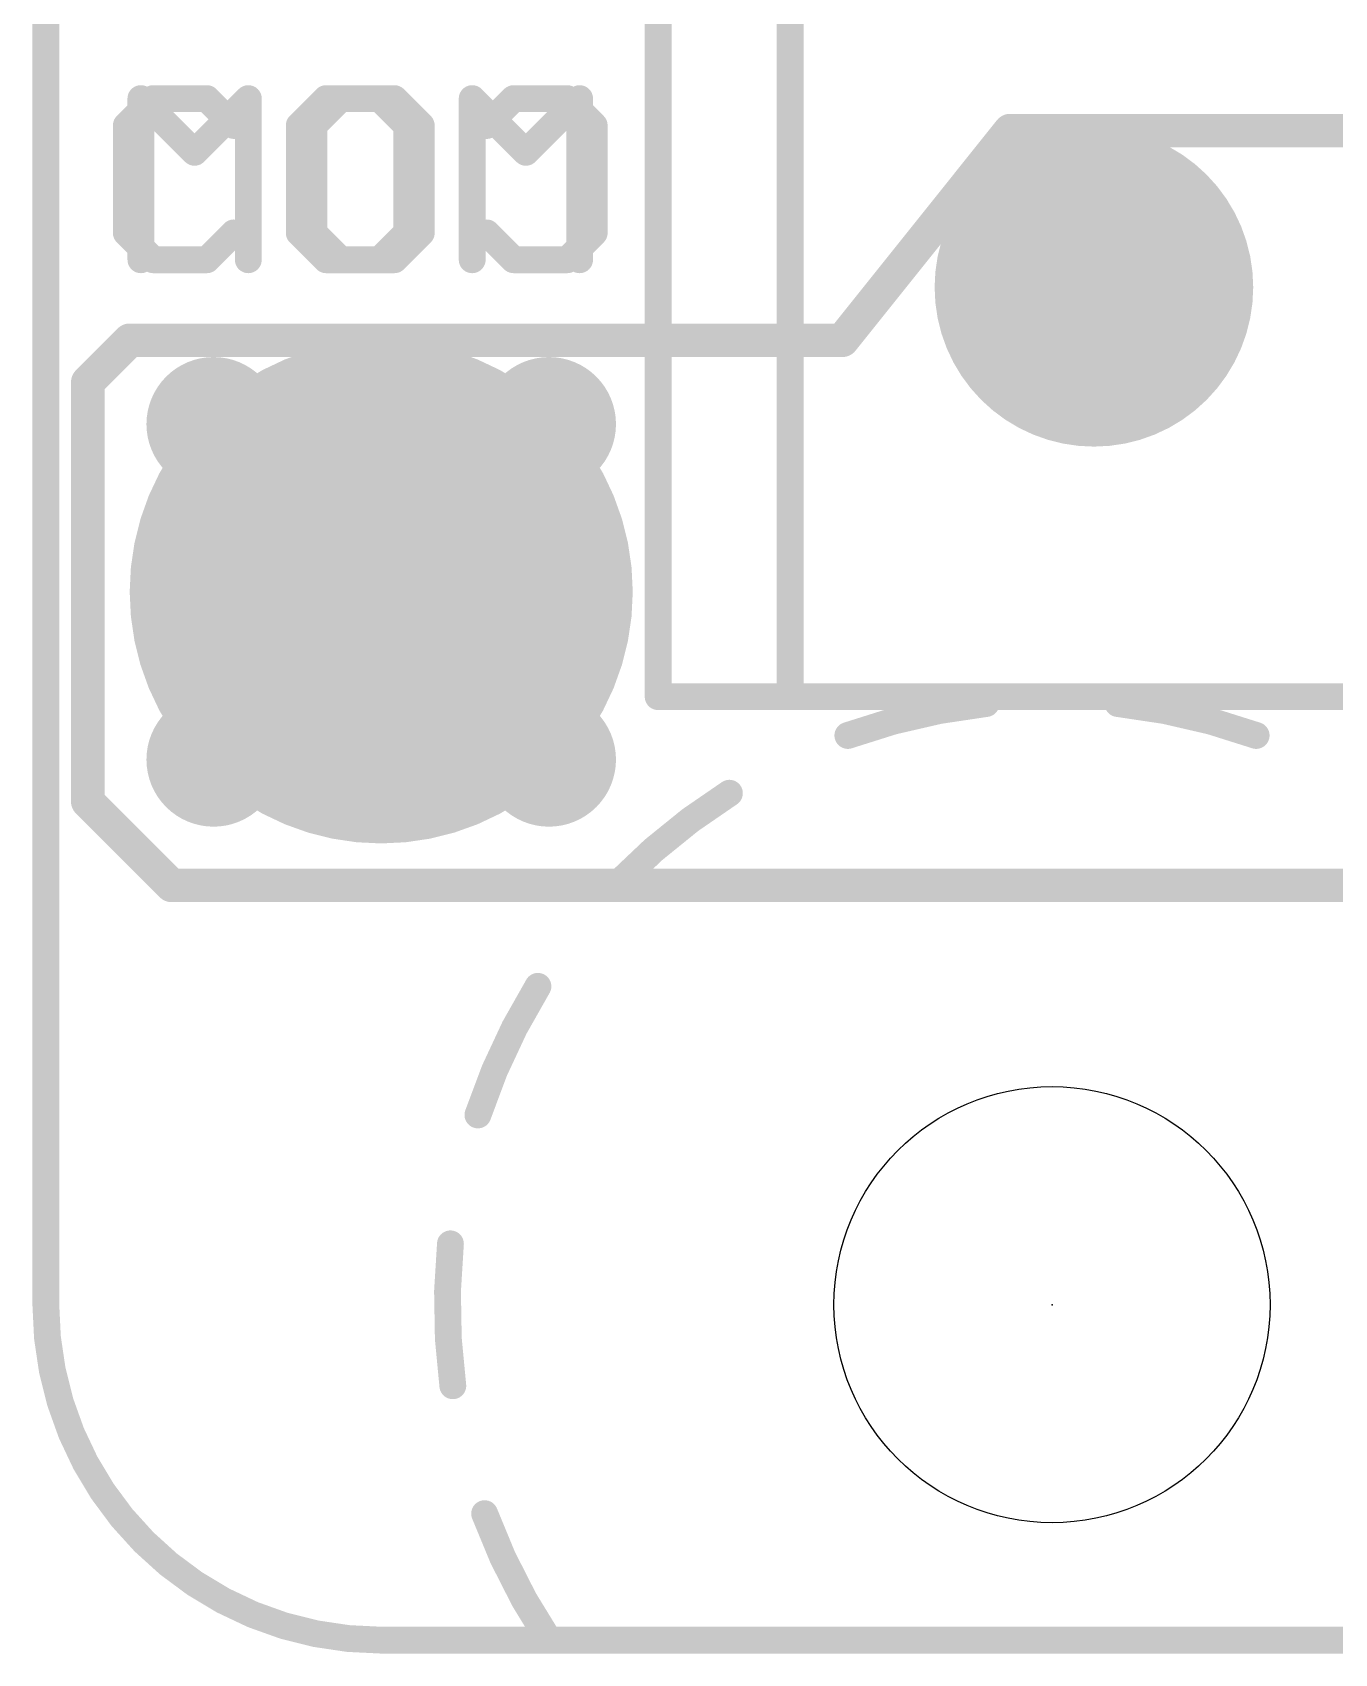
# Model space of a CAD drawing. Extents: x -31 to 86, y -14 to 53.
# Drawn here: x -0.1 to 9.76, y -0.1 to 12.17 of the extents above; entities that cross this region are included whole.
import ezdxf

# ---------------------------------------------------------------- set-up
doc = ezdxf.new("R2010")
doc.units = 0
for name, color, linetype in [('1', 12, 'CONTINUOUS'), ('16', 132, 'CONTINUOUS'), ('17', 110, 'CONTINUOUS'), ('18', 110, 'CONTINUOUS'), ('20', 53, 'CONTINUOUS'), ('21', 41, 'CONTINUOUS'), ('22', 40, 'CONTINUOUS'), ('23', 53, 'CONTINUOUS')]:
    doc.layers.add(name, color=color, linetype=linetype)

# ---------------------------------------------------------------- blocks, each defined once
blk = doc.blocks.new('ROUNDP')
at = {"const_width": 0.5}
blk.add_lwpolyline([(0, -0.25, 1), (0, 0.25, 1), (0, -0.25)], format="xyb", dxfattribs=at)
blk = doc.blocks.new('ROUNDV')
at = {"const_width": 0.5}
blk.add_lwpolyline([(0, -0.25, 1), (0, 0.25, 1), (0, -0.25)], format="xyb", dxfattribs=at)

msp = doc.modelspace()

# ---------------------------------------------------------------- linework, layer by layer
at = {"layer": '1', "const_width": 0.254}
for points in [[(7.3025, 11.43), (6.0325, 9.8425)], [(10.414, 11.43), (7.3025, 11.43)], [(0.635, 9.8425), (0.3175, 9.525)], [(6.0325, 9.8425), (0.635, 9.8425)], [(0.3175, 9.525), (0.3175, 6.35)], [(0.3175, 6.35), (0.9525, 5.715)], [(0.9525, 5.715), (12.7, 5.715)]]:
    msp.add_lwpolyline(points, dxfattribs=at)
at = {"layer": '1', "const_width": 0.127}
for points in [[(7.3025, 11.4935, 1), (7.3025, 11.3665)], [(7.3521, 11.3903, 1), (7.2529, 11.4697)], [(0.635, 9.906, 1), (0.635, 9.779)], [(0.6799, 9.7976, 1), (0.5901, 9.8874)], [(5.9829, 9.8822, 1), (6.0821, 9.8028)], [(6.0325, 9.779, 1), (6.0325, 9.906)], [(0.381, 9.525, 1), (0.254, 9.525)], [(0.2726, 9.5699, 1), (0.3624, 9.4801)], [(0.3624, 6.3949, 1), (0.2726, 6.3051)], [(0.254, 6.35, 1), (0.381, 6.35)], [(0.9525, 5.7785, 1), (0.9525, 5.6515)], [(0.9076, 5.6701, 1), (0.9974, 5.7599)]]:
    msp.add_lwpolyline(points, format="xyb", dxfattribs=at)
at = {"layer": '16', "const_width": 0.254}
for points in [[(7.3025, 11.43), (6.0325, 9.8425)], [(10.414, 11.43), (7.3025, 11.43)], [(0.635, 9.8425), (0.3175, 9.525)], [(6.0325, 9.8425), (0.635, 9.8425)], [(0.3175, 9.525), (0.3175, 6.35)], [(0.3175, 6.35), (0.9525, 5.715)], [(0.9525, 5.715), (12.7, 5.715)]]:
    msp.add_lwpolyline(points, dxfattribs=at)
at = {"layer": '16', "const_width": 0.127}
for points in [[(7.3025, 11.4935, 1), (7.3025, 11.3665)], [(7.3521, 11.3903, 1), (7.2529, 11.4697)], [(0.635, 9.906, 1), (0.635, 9.779)], [(0.6799, 9.7976, 1), (0.5901, 9.8874)], [(5.9829, 9.8822, 1), (6.0821, 9.8028)], [(6.0325, 9.779, 1), (6.0325, 9.906)], [(0.381, 9.525, 1), (0.254, 9.525)], [(0.2726, 9.5699, 1), (0.3624, 9.4801)], [(0.3624, 6.3949, 1), (0.2726, 6.3051)], [(0.254, 6.35, 1), (0.381, 6.35)], [(0.9525, 5.7785, 1), (0.9525, 5.6515)], [(0.9076, 5.6701, 1), (0.9974, 5.7599)]]:
    msp.add_lwpolyline(points, format="xyb", dxfattribs=at)
at = {"layer": '20', "const_width": 0.2032}
for points in [[(0, 27.94), (0, 2.54)], [(2.54, 0), (59.69, 0)]]:
    msp.add_lwpolyline(points, dxfattribs=at)
at = {"layer": '20'}
for points, const_width in [([(0, 2.54, 0.4142), (2.54, 0)], 0.2032), ([(0.0508, 2.54, 1), (-0.0508, 2.54)], 0.1016), ([(-0.0508, 2.54, 1), (0.0508, 2.54)], 0.1016), ([(2.54, 0.0508, 1), (2.54, -0.0508)], 0.1016), ([(2.54, -0.0508, 1), (2.54, 0.0508)], 0.1016)]:
    msp.add_lwpolyline(points, format="xyb", dxfattribs=dict(at, const_width=const_width))
msp.add_circle((7.62, 2.54), 1.651, dxfattribs=at)
at = {"layer": '21', "const_width": 0.2032}
for points in [[(4.6375, 7.1438), (4.6375, 23.3438)], [(5.6375, 7.1438), (5.6375, 23.3438)], [(0.813, 11.6723), (0.6096, 11.469)], [(1.2197, 11.6723), (0.813, 11.6723)], [(1.4231, 11.469), (1.2197, 11.6723)], [(2.1227, 11.6723), (1.9193, 11.469)], [(2.5294, 11.6723), (2.1227, 11.6723)], [(2.7328, 11.469), (2.5294, 11.6723)], [(3.229, 10.4521), (3.229, 11.6723)], [(3.229, 11.6723), (3.6358, 11.2656)], [(3.6358, 11.2656), (4.0425, 11.6723)], [(4.0425, 11.6723), (4.0425, 10.4521)], [(0.6096, 11.469), (0.6096, 10.6555)], [(1.9193, 11.469), (1.9193, 10.6555)], [(2.7328, 10.6555), (2.7328, 11.469)], [(0.6096, 10.6555), (0.813, 10.4521)], [(1.2197, 10.4521), (1.4231, 10.6555)], [(1.9193, 10.6555), (2.1227, 10.4521)], [(2.5294, 10.4521), (2.7328, 10.6555)], [(0.813, 10.4521), (1.2197, 10.4521)], [(2.1227, 10.4521), (2.5294, 10.4521)], [(5.6375, 7.1438), (4.6375, 7.1438)], [(12.1375, 7.1438), (5.6375, 7.1438)]]:
    msp.add_lwpolyline(points, dxfattribs=at)
at = {"layer": '21'}
for points, const_width in [([(0.813, 11.7231, 1), (0.813, 11.6215)], 0.1016), ([(0.8489, 11.6364, 1), (0.7771, 11.7083)], 0.1016), ([(1.2556, 11.7083, 1), (1.1838, 11.6364)], 0.1016), ([(1.2197, 11.6215, 1), (1.2197, 11.7231)], 0.1016), ([(2.1227, 11.7231, 1), (2.1227, 11.6215)], 0.1016), ([(2.1586, 11.6364, 1), (2.0868, 11.7083)], 0.1016), ([(2.5654, 11.7083, 1), (2.4935, 11.6364)], 0.1016), ([(2.5294, 11.6215, 1), (2.5294, 11.7231)], 0.1016), ([(3.2799, 11.6723, 1), (3.1782, 11.6723)], 0.1016), ([(3.265, 11.7083, 1), (3.1931, 11.6364)], 0.1016), ([(4.0933, 11.6723, 1), (3.9917, 11.6723)], 0.1016), ([(4.0785, 11.6364, 1), (4.0066, 11.7083)], 0.1016), ([(0.6604, 11.469, 1), (0.5588, 11.469)], 0.1016), ([(0.5737, 11.5049, 1), (0.6455, 11.433)], 0.1016), ([(1.3872, 11.433, 1), (1.459, 11.5049)], 0.1016), ([(1.9701, 11.469, 1), (1.8685, 11.469)], 0.1016), ([(1.8834, 11.5049, 1), (1.9552, 11.433)], 0.1016), ([(2.7836, 11.469, 1), (2.682, 11.469)], 0.1016), ([(2.6969, 11.433, 1), (2.7687, 11.5049)], 0.1016), ([(3.5999, 11.3015, 1), (3.6717, 11.2297)], 0.1016), ([(3.5999, 11.2297, 1), (3.6717, 11.3015)], 0.1016), ([(0.6455, 10.6914, 1), (0.5737, 10.6196)], 0.1016), ([(0.5588, 10.6555, 1), (0.6604, 10.6555)], 0.1016), ([(1.459, 10.6196, 1), (1.3872, 10.6914)], 0.1016), ([(1.9552, 10.6914, 1), (1.8834, 10.6196)], 0.1016), ([(1.8685, 10.6555, 1), (1.9701, 10.6555)], 0.1016), ([(2.682, 10.6555, 1), (2.7836, 10.6555)], 0.1016), ([(2.7687, 10.6196, 1), (2.6969, 10.6914)], 0.1016), ([(0.813, 10.5029, 1), (0.813, 10.4013)], 0.1016), ([(0.7771, 10.4162, 1), (0.8489, 10.488)], 0.1016), ([(1.1838, 10.488, 1), (1.2556, 10.4162)], 0.1016), ([(1.2197, 10.4013, 1), (1.2197, 10.5029)], 0.1016), ([(2.1227, 10.5029, 1), (2.1227, 10.4013)], 0.1016), ([(2.0868, 10.4162, 1), (2.1586, 10.488)], 0.1016), ([(2.4935, 10.488, 1), (2.5654, 10.4162)], 0.1016), ([(2.5294, 10.4013, 1), (2.5294, 10.5029)], 0.1016), ([(3.1782, 10.4521, 1), (3.2799, 10.4521)], 0.1016), ([(3.9917, 10.4521, 1), (4.0933, 10.4521)], 0.1016), ([(4.6375, 7.1946, 1), (4.6375, 7.093)], 0.1016), ([(5.6375, 7.1946, 1), (5.6375, 7.093)], 0.1016), ([(5.6375, 7.093, 1), (5.6375, 7.1946)], 0.1016), ([(4.5867, 7.1438, 1), (4.6883, 7.1438)], 0.1016), ([(5.5867, 7.1438, 1), (5.6883, 7.1438)], 0.1016), ([(7.121, 7.0918, 0.0589), (6.0739, 6.8502)], 0.2032), ([(7.1265, 7.0413, 1), (7.1155, 7.1423)], 0.1016), ([(9.1661, 6.8502, 0.0589), (8.119, 7.0918)], 0.2032), ([(8.1245, 7.1423, 1), (8.1135, 7.0413)], 0.1016), ([(6.0568, 6.898, 1), (6.0911, 6.8023)], 0.1016), ([(9.1489, 6.8023, 1), (9.1832, 6.898)], 0.1016), ([(5.1769, 6.4128, 0.0589), (4.3416, 5.7368)], 0.2032), ([(5.204, 6.3699, 1), (5.1497, 6.4558)], 0.1016), ([(4.3052, 5.7723, 1), (4.3779, 5.7013)], 0.1016), ([(3.7268, 4.9506, 0.0589), (3.2722, 3.9769)], 0.2032), ([(3.77, 4.9238, 1), (3.6836, 4.9773)], 0.1016), ([(3.224, 3.9929, 1), (3.3205, 3.961)], 0.1016), ([(3.0642, 3.0008, 0.0589), (3.0822, 1.9264)], 0.2032), ([(3.1147, 2.9957, 1), (3.0137, 3.0059)], 0.1016), ([(3.0319, 1.9196, 1), (3.1326, 1.9332)], 0.1016), ([(3.323, 0.9579, 0.0589), (3.81, 0)], 0.2032), ([(3.3706, 0.9754, 1), (3.2753, 0.9403)], 0.1016), ([(3.7677, -0.0282, 1), (3.8523, 0.0282)], 0.1016)]:
    msp.add_lwpolyline(points, format="xyb", dxfattribs=dict(at, const_width=const_width))
at = {"layer": '22'}
for points, const_width in [([(0.7559, 11.7083, 1), (0.684, 11.6364)], 0.1016), ([(0.7708, 11.6723, 1), (0.6692, 11.6723)], 0.1016), ([(1.5842, 11.6723, 1), (1.4827, 11.6723)], 0.1016), ([(1.5694, 11.6364, 1), (1.4975, 11.7083)], 0.1016), ([(2.2331, 11.7231, 1), (2.2331, 11.6215)], 0.1016), ([(2.269, 11.6364, 1), (2.1971, 11.7083)], 0.1016), ([(2.6757, 11.7083, 1), (2.6039, 11.6364)], 0.1016), ([(2.6398, 11.6215, 1), (2.6398, 11.7231)], 0.1016), ([(3.5428, 11.7231, 1), (3.5428, 11.6215)], 0.1016), ([(3.5787, 11.6364, 1), (3.5069, 11.7083)], 0.1016), ([(3.9854, 11.7083, 1), (3.9136, 11.6364)], 0.1016), ([(3.9495, 11.6215, 1), (3.9495, 11.7231)], 0.1016), ([(2.0805, 11.469, 1), (1.9789, 11.469)], 0.1016), ([(1.9938, 11.5049, 1), (2.0656, 11.433)], 0.1016), ([(2.894, 11.469, 1), (2.7924, 11.469)], 0.1016), ([(2.8073, 11.433, 1), (2.8791, 11.5049)], 0.1016), ([(3.3035, 11.5049, 1), (3.3753, 11.433)], 0.1016), ([(4.2037, 11.469, 1), (4.1021, 11.469)], 0.1016), ([(4.117, 11.433, 1), (4.1888, 11.5049)], 0.1016), ([(1.0908, 11.3015, 1), (1.1626, 11.2297)], 0.1016), ([(1.0908, 11.2297, 1), (1.1626, 11.3015)], 0.1016), ([(2.0656, 10.6914, 1), (1.9938, 10.6196)], 0.1016), ([(1.9789, 10.6555, 1), (2.0805, 10.6555)], 0.1016), ([(2.7924, 10.6555, 1), (2.894, 10.6555)], 0.1016), ([(2.8791, 10.6196, 1), (2.8073, 10.6914)], 0.1016), ([(3.3753, 10.6914, 1), (3.3035, 10.6196)], 0.1016), ([(4.1021, 10.6555, 1), (4.2037, 10.6555)], 0.1016), ([(4.1888, 10.6196, 1), (4.117, 10.6914)], 0.1016), ([(0.6692, 10.4521, 1), (0.7708, 10.4521)], 0.1016), ([(1.4827, 10.4521, 1), (1.5842, 10.4521)], 0.1016), ([(2.2331, 10.5029, 1), (2.2331, 10.4013)], 0.1016), ([(2.1971, 10.4162, 1), (2.269, 10.488)], 0.1016), ([(2.6039, 10.488, 1), (2.6757, 10.4162)], 0.1016), ([(2.6398, 10.4013, 1), (2.6398, 10.5029)], 0.1016), ([(3.5428, 10.5029, 1), (3.5428, 10.4013)], 0.1016), ([(3.5069, 10.4162, 1), (3.5787, 10.488)], 0.1016), ([(3.9136, 10.488, 1), (3.9854, 10.4162)], 0.1016), ([(3.9495, 10.4013, 1), (3.9495, 10.5029)], 0.1016), ([(7.121, 7.0918, 0.0589), (6.0739, 6.8502)], 0.2032), ([(7.1265, 7.0413, 1), (7.1155, 7.1423)], 0.1016), ([(9.1661, 6.8502, 0.0589), (8.119, 7.0918)], 0.2032), ([(8.1245, 7.1423, 1), (8.1135, 7.0413)], 0.1016), ([(6.0568, 6.898, 1), (6.0911, 6.8023)], 0.1016), ([(9.1489, 6.8023, 1), (9.1832, 6.898)], 0.1016), ([(5.1769, 6.4128, 0.0589), (4.3416, 5.7368)], 0.2032), ([(5.204, 6.3699, 1), (5.1497, 6.4558)], 0.1016), ([(4.3052, 5.7723, 1), (4.3779, 5.7013)], 0.1016), ([(3.7268, 4.9506, 0.0589), (3.2722, 3.9769)], 0.2032), ([(3.77, 4.9238, 1), (3.6836, 4.9773)], 0.1016), ([(3.224, 3.9929, 1), (3.3205, 3.961)], 0.1016), ([(3.0642, 3.0008, 0.0589), (3.0822, 1.9264)], 0.2032), ([(3.1147, 2.9957, 1), (3.0137, 3.0059)], 0.1016), ([(3.0319, 1.9196, 1), (3.1326, 1.9332)], 0.1016), ([(3.323, 0.9579, 0.0589), (3.81, 0)], 0.2032), ([(3.3706, 0.9754, 1), (3.2753, 0.9403)], 0.1016), ([(3.7677, -0.0282, 1), (3.8523, 0.0282)], 0.1016)]:
    msp.add_lwpolyline(points, format="xyb", dxfattribs=dict(at, const_width=const_width))
at = {"layer": '22', "const_width": 0.2032}
for points in [[(1.1267, 11.2656), (0.72, 11.6723)], [(0.72, 11.6723), (0.72, 10.4521)], [(1.5334, 11.6723), (1.1267, 11.2656)], [(1.5334, 10.4521), (1.5334, 11.6723)], [(2.0297, 11.469), (2.2331, 11.6723)], [(2.2331, 11.6723), (2.6398, 11.6723)], [(2.6398, 11.6723), (2.8432, 11.469)], [(3.3394, 11.469), (3.5428, 11.6723)], [(3.5428, 11.6723), (3.9495, 11.6723)], [(3.9495, 11.6723), (4.1529, 11.469)], [(2.0297, 10.6555), (2.0297, 11.469)], [(2.8432, 11.469), (2.8432, 10.6555)], [(4.1529, 11.469), (4.1529, 10.6555)], [(2.2331, 10.4521), (2.0297, 10.6555)], [(2.8432, 10.6555), (2.6398, 10.4521)], [(3.5428, 10.4521), (3.3394, 10.6555)], [(4.1529, 10.6555), (3.9495, 10.4521)], [(2.6398, 10.4521), (2.2331, 10.4521)], [(3.9495, 10.4521), (3.5428, 10.4521)]]:
    msp.add_lwpolyline(points, dxfattribs=at)
at = {"layer": '23'}
msp.add_point((7.62, 2.54), dxfattribs=at)

# ---------------------------------------------------------------- block references
at = {"layer": '17', "xscale": 2.413, "yscale": 2.413, "rotation": 270}
msp.add_blockref('ROUNDP', (7.9375, 10.2438), dxfattribs=at)
msp.add_blockref('ROUNDP', (7.9375, 10.2438), dxfattribs=at)
at = {"layer": '18'}
for p, xscale, yscale in [((2.54, 7.9375), 3.81, 3.81), ((2.54, 7.9375), 3.81, 3.81), ((1.27, 9.2075), 1.016, 1.016), ((1.27, 9.2075), 1.016, 1.016), ((3.81, 9.2075), 1.016, 1.016), ((3.81, 9.2075), 1.016, 1.016), ((1.27, 6.6675), 1.016, 1.016), ((1.27, 6.6675), 1.016, 1.016), ((3.81, 6.6675), 1.016, 1.016), ((3.81, 6.6675), 1.016, 1.016)]:
    msp.add_blockref('ROUNDV', p, dxfattribs=dict(at, xscale=xscale, yscale=yscale))

doc.saveas('drawing.dxf')
